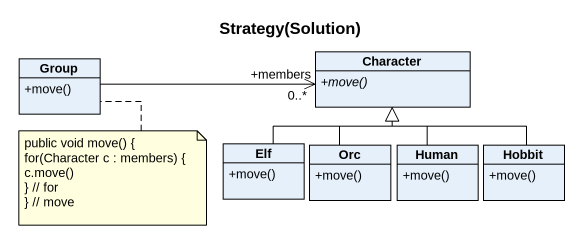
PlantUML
@startuml
title Strategy(Solution)
hide circle
hide empty members
skinparam classAttributeIconSize 0
class "Group" as Group_ {
  +move()
}
class Character {
  {abstract} +move()
}
class Elf {
  +move()
}
class Orc {
  +move()
}
class Human {
  +move()
}
class Hobbit {
  +move()
}
Group_ -right-> "+members\n0..*" Character
Elf -up-|> Character
Orc -up-|> Character
Human -up-|> Character
Hobbit -up-|> Character
note bottom of Group_
  public void move() {
  for(Character c : members) {
  c.move()
  ~} // for
  ~} // move
end note
@enduml
